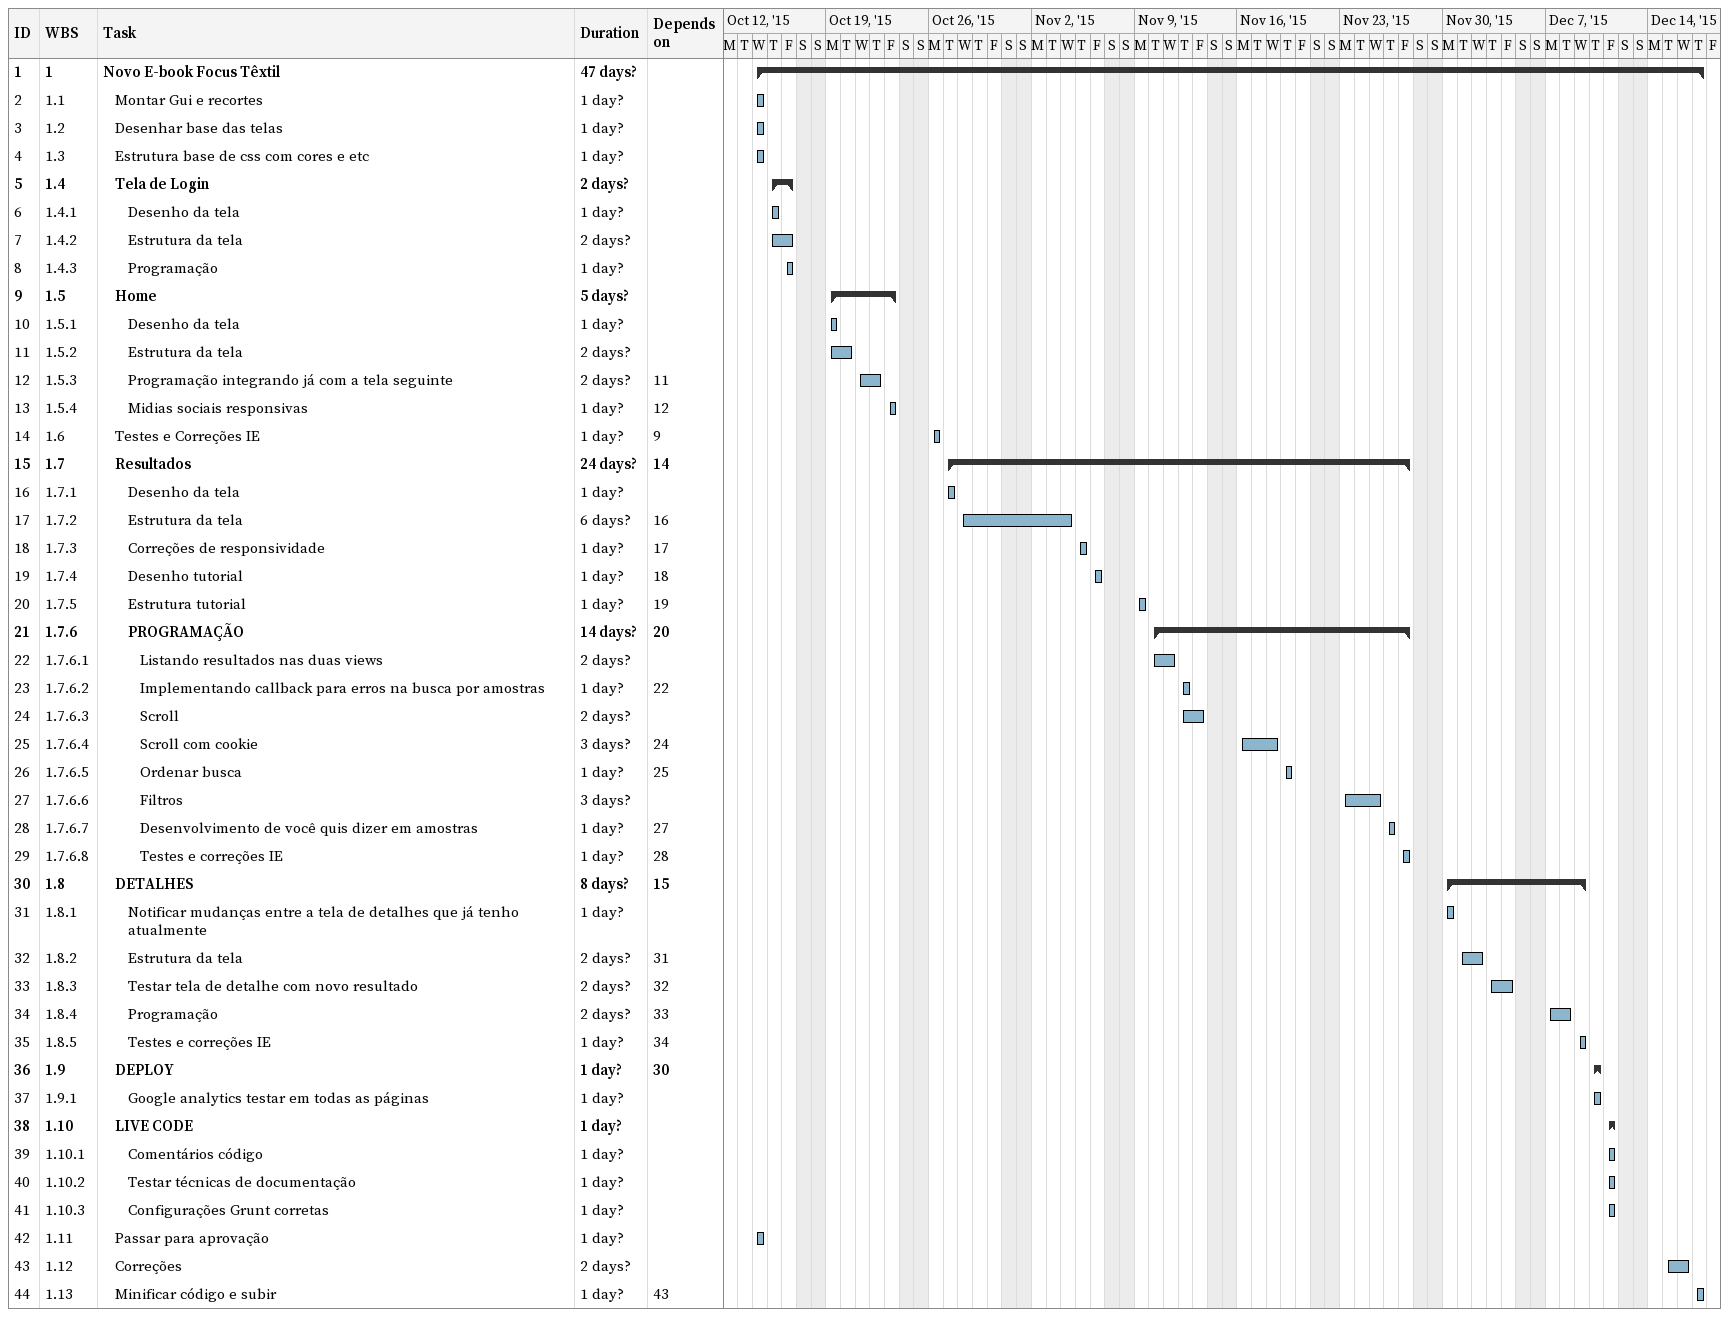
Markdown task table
| ID | WBS | Task | Duration | Start | Finish | Predecessors |
|---|---|---|---|---|---|---|
| 1 | 1 | **Novo E-book Focus Têxtil** | 47d? | 2015-10-14 | 2015-12-17 |  |
| 2 | 1.1 | Montar Gui e recortes | 1d? | 2015-10-14 | 2015-10-14 |  |
| 3 | 1.2 | Desenhar base das telas | 1d? | 2015-10-14 | 2015-10-14 |  |
| 4 | 1.3 | Estrutura base de css com cores e etc | 1d? | 2015-10-14 | 2015-10-14 |  |
| 5 | 1.4 | **Tela de Login** | 2d? | 2015-10-15 | 2015-10-16 |  |
| 6 | 1.4.1 | Desenho da tela | 1d? | 2015-10-15 | 2015-10-15 |  |
| 7 | 1.4.2 | Estrutura da tela | 2d? | 2015-10-15 | 2015-10-16 |  |
| 8 | 1.4.3 | Programação | 1d? | 2015-10-16 | 2015-10-16 |  |
| 9 | 1.5 | **Home** | 5d? | 2015-10-19 | 2015-10-23 |  |
| 10 | 1.5.1 | Desenho da tela | 1d? | 2015-10-19 | 2015-10-19 |  |
| 11 | 1.5.2 | Estrutura da tela | 2d? | 2015-10-19 | 2015-10-20 |  |
| 12 | 1.5.3 | Programação integrando já com a tela seguinte | 2d? | 2015-10-21 | 2015-10-22 | 11 |
| 13 | 1.5.4 | Midias sociais responsivas | 1d? | 2015-10-23 | 2015-10-23 | 12 |
| 14 | 1.6 | Testes e Correções IE | 1d? | 2015-10-26 | 2015-10-26 | 9 |
| 15 | 1.7 | **Resultados** | 24d? | 2015-10-27 | 2015-11-27 | 14 |
| 16 | 1.7.1 | Desenho da tela | 1d? | 2015-10-27 | 2015-10-27 |  |
| 17 | 1.7.2 | Estrutura da tela | 6d? | 2015-10-28 | 2015-11-04 | 16 |
| 18 | 1.7.3 | Correções de responsividade | 1d? | 2015-11-05 | 2015-11-05 | 17 |
| 19 | 1.7.4 | Desenho tutorial | 1d? | 2015-11-06 | 2015-11-06 | 18 |
| 20 | 1.7.5 | Estrutura tutorial | 1d? | 2015-11-09 | 2015-11-09 | 19 |
| 21 | 1.7.6 | **PROGRAMAÇÃO** | 14d? | 2015-11-10 | 2015-11-27 | 20 |
| 22 | 1.7.6.1 | Listando resultados nas duas views | 2d? | 2015-11-10 | 2015-11-11 |  |
| 23 | 1.7.6.2 | Implementando callback para erros na busca por amostras | 1d? | 2015-11-12 | 2015-11-12 | 22 |
| 24 | 1.7.6.3 | Scroll | 2d? | 2015-11-12 | 2015-11-13 |  |
| 25 | 1.7.6.4 | Scroll com cookie | 3d? | 2015-11-16 | 2015-11-18 | 24 |
| 26 | 1.7.6.5 | Ordenar busca | 1d? | 2015-11-19 | 2015-11-19 | 25 |
| 27 | 1.7.6.6 | Filtros | 3d? | 2015-11-23 | 2015-11-25 |  |
| 28 | 1.7.6.7 | Desenvolvimento de você quis dizer em amostras | 1d? | 2015-11-26 | 2015-11-26 | 27 |
| 29 | 1.7.6.8 | Testes e correções IE | 1d? | 2015-11-27 | 2015-11-27 | 28 |
| 30 | 1.8 | **DETALHES** | 8d? | 2015-11-30 | 2015-12-09 | 15 |
| 31 | 1.8.1 | Notificar mudanças entre a tela de detalhes que já tenho atualmente | 1d? | 2015-11-30 | 2015-11-30 |  |
| 32 | 1.8.2 | Estrutura da tela | 2d? | 2015-12-01 | 2015-12-02 | 31 |
| 33 | 1.8.3 | Testar tela de detalhe com novo resultado | 2d? | 2015-12-03 | 2015-12-04 | 32 |
| 34 | 1.8.4 | Programação | 2d? | 2015-12-07 | 2015-12-08 | 33 |
| 35 | 1.8.5 | Testes e correções IE | 1d? | 2015-12-09 | 2015-12-09 | 34 |
| 36 | 1.9 | **DEPLOY** | 1d? | 2015-12-10 | 2015-12-10 | 30 |
| 37 | 1.9.1 | Google analytics testar em todas as páginas | 1d? | 2015-12-10 | 2015-12-10 |  |
| 38 | 1.10 | **LIVE CODE** | 1d? | 2015-12-11 | 2015-12-11 |  |
| 39 | 1.10.1 | Comentários código | 1d? | 2015-12-11 | 2015-12-11 |  |
| 40 | 1.10.2 | Testar técnicas de documentação | 1d? | 2015-12-11 | 2015-12-11 |  |
| 41 | 1.10.3 | Configurações Grunt corretas | 1d? | 2015-12-11 | 2015-12-11 |  |
| 42 | 1.11 | Passar para aprovação | 1d? | 2015-10-14 | 2015-10-14 |  |
| 43 | 1.12 | Correções | 2d? | 2015-12-15 | 2015-12-16 |  |
| 44 | 1.13 | Minificar código e subir | 1d? | 2015-12-17 | 2015-12-17 | 43 |
